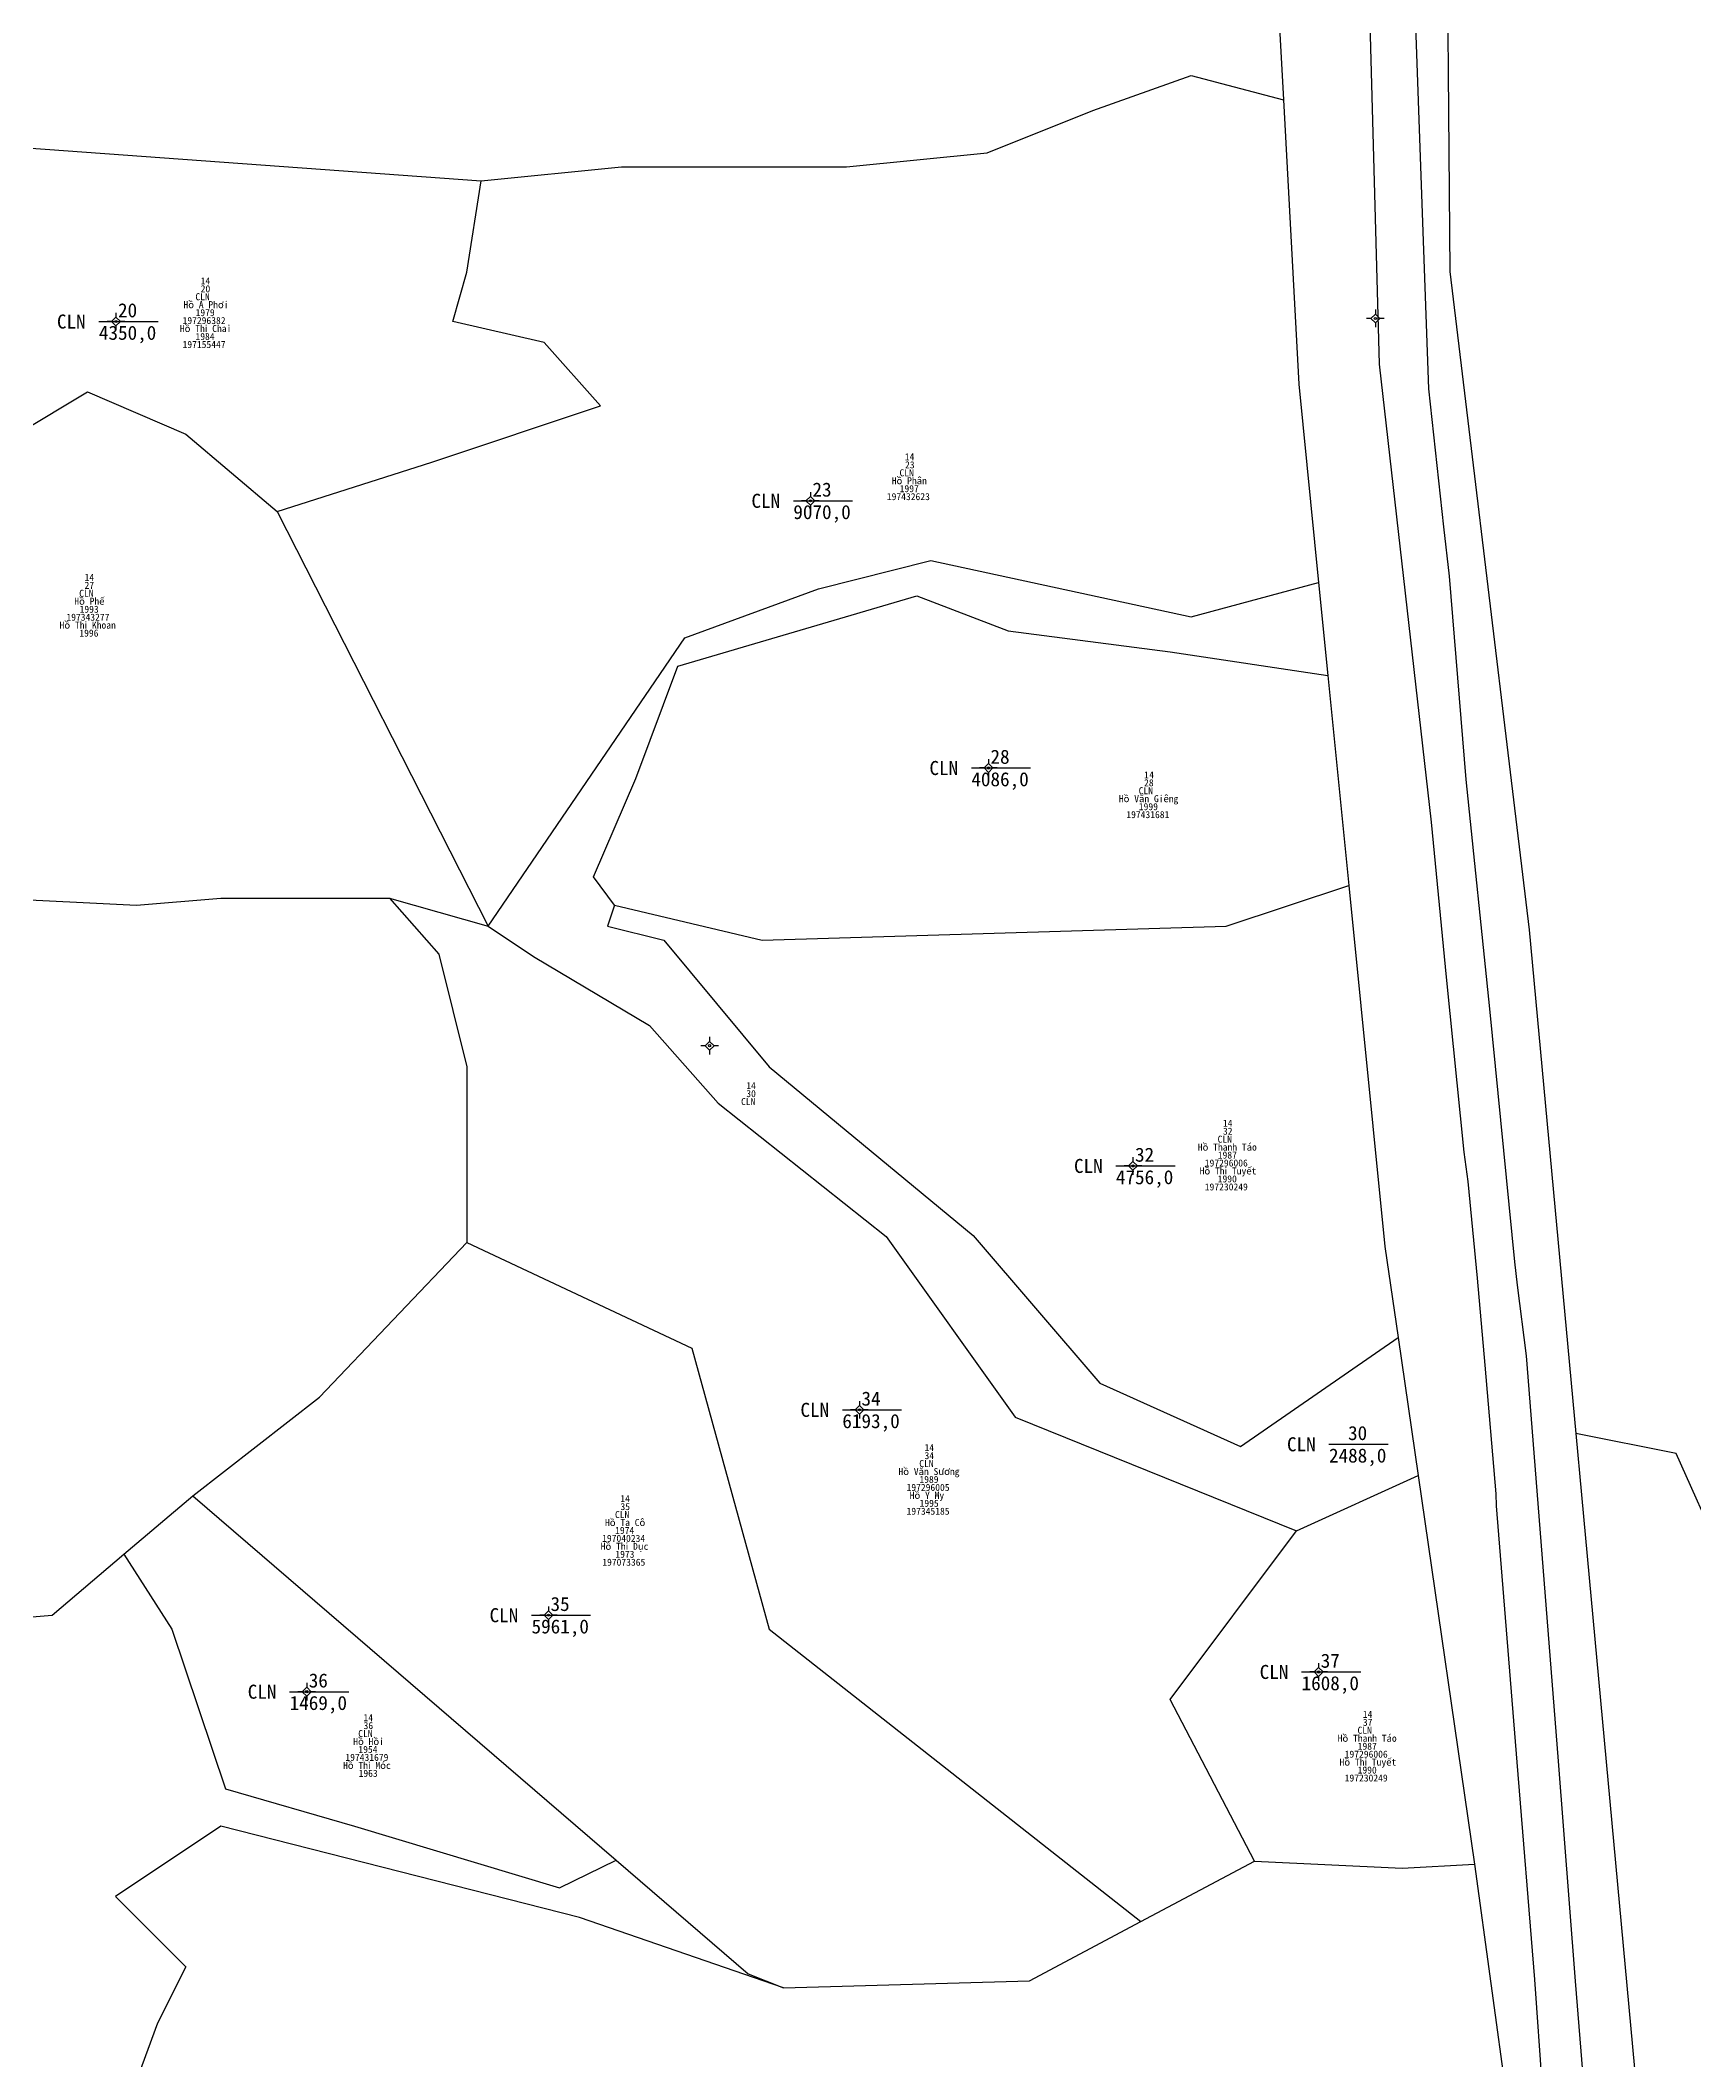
# Model space of a CAD drawing. Extents: x 552725 to 554329, y 1840125 to 1841713.
# Drawn here: x 553102.3 to 553337.5, y 1840586.8 to 1840874 of the extents above; entities that cross this region are included whole.
import ezdxf

# ---------------------------------------------------------------- set-up
doc = ezdxf.new("R2010")
doc.units = 0
for name, color, linetype in [('Level 10', 7, 'Continuous'), ('Level 11', 7, 'Continuous'), ('Level 13', 7, 'Continuous'), ('Level 17', 7, 'Continuous'), ('Level 2', 7, 'Continuous'), ('Level 22', 7, 'Continuous'), ('Level 23', 7, 'Continuous'), ('Level 4', 7, 'Continuous')]:
    doc.layers.add(name, color=color, linetype=linetype)

msp = doc.modelspace()

# ---------------------------------------------------------------- linework, layer by layer
at = {"layer": 'Level 10'}
for p, q in [((553136, 1840807), (553166, 1840748)), ((553152, 1840752), (553166, 1840748)), ((553281, 1840662), (553298.29, 1840669.86)), ((553114.21, 1840658.68), (553124, 1840667)), ((553124, 1840667), (553184.23, 1840615.16)), ((553258.84, 1840606.42), (553275, 1840615))]:
    msp.add_line(p, q, dxfattribs=at)
for points in [[(553165, 1840854), (553185, 1840856), (553217, 1840856), (553237, 1840858), (553252, 1840864), (553266, 1840869), (553279.12, 1840865.55)], [(553076, 1840807), (553065, 1840833), (553069, 1840861), (553165, 1840854)], [(553136, 1840807), (553158, 1840814), (553182, 1840822), (553174, 1840831), (553161, 1840834), (553163, 1840841), (553165, 1840854)], [(553076, 1840807), (553089, 1840812), (553109, 1840824), (553123, 1840818), (553136, 1840807)], [(553166, 1840748), (553194, 1840789), (553213, 1840796), (553229, 1840800), (553266, 1840792), (553284.14, 1840796.88)], [(553184, 1840751), (553181, 1840755), (553187, 1840769), (553193, 1840785), (553227, 1840795), (553240, 1840790), (553263, 1840787), (553285.46, 1840783.67)], [(553049, 1840766), (553071, 1840758), (553096, 1840752), (553116, 1840751), (553128, 1840752), (553152, 1840752)], [(553184, 1840751), (553205, 1840746), (553271, 1840748), (553288.44, 1840753.81)], [(553152, 1840752), (553159, 1840744), (553163, 1840728), (553163, 1840703)], [(553184, 1840751), (553183, 1840748), (553191, 1840746), (553206, 1840728), (553235, 1840704), (553253, 1840683), (553273, 1840674), (553295.45, 1840689.48)], [(553166, 1840748), (553172.44, 1840743.68), (553188.96, 1840733.88), (553198.75, 1840722.85), (553222.62, 1840703.87), (553240.98, 1840678.15), (553281, 1840662)], [(552987, 1840713), (552993, 1840705), (553011, 1840700), (553036, 1840683), (553051, 1840679), (553067, 1840671), (553092, 1840649), (553104, 1840650), (553114.21, 1840658.68)], [(553124, 1840667), (553142, 1840681), (553163, 1840703)], [(553163, 1840703), (553195, 1840688), (553206, 1840648), (553258.84, 1840606.42)], [(553335.16, 1840548.03), (553364, 1840565), (553374, 1840592), (553371, 1840624), (553348, 1840644), (553335, 1840673), (553320.71, 1840675.86)], [(553275, 1840615), (553263, 1840638), (553281, 1840662)], [(553114.21, 1840658.68), (553121, 1840648), (553128.67, 1840625.29), (553147, 1840620), (553176.18, 1840611.24), (553184.23, 1840615.16)], [(553208, 1840597), (553179, 1840607), (553128, 1840620), (553113, 1840610), (553123, 1840600), (553119, 1840592), (553108, 1840562), (553123, 1840554), (553154, 1840525), (553151, 1840501), (553170, 1840494), (553179, 1840485), (553193, 1840491), (553202, 1840488), (553214, 1840498), (553220, 1840505)], [(553184.23, 1840615.16), (553203, 1840599), (553208, 1840597)], [(553275, 1840615), (553296, 1840614), (553306.3, 1840614.61)], [(553208, 1840597), (553243, 1840598), (553258.84, 1840606.42)]]:
    msp.add_lwpolyline(points, dxfattribs=at)
at = {"layer": 'Level 11'}
for p, q in [((553292.21, 1840835.69), (553292.21, 1840835.06)), ((553112.45, 1840834), (553111.82, 1840834)), ((553113.07, 1840834.62), (553112.45, 1840834)), ((553112.45, 1840834), (553113.07, 1840833.38)), ((553113.07, 1840835.25), (553113.07, 1840834.62)), ((553113.7, 1840834), (553113.07, 1840834.62)), ((553113.07, 1840833.38), (553113.7, 1840834)), ((553113.07, 1840833.38), (553113.07, 1840832.75)), ((553114.32, 1840834), (553113.7, 1840834)), ((553291.58, 1840834.44), (553290.96, 1840834.44)), ((553292.21, 1840835.06), (553291.58, 1840834.44)), ((553291.58, 1840834.44), (553292.21, 1840833.81)), ((553292.83, 1840834.44), (553292.21, 1840835.06)), ((553292.21, 1840833.81), (553292.83, 1840834.44)), ((553292.21, 1840833.81), (553292.21, 1840833.19)), ((553293.46, 1840834.44), (553292.83, 1840834.44)), ((553211.85, 1840809.75), (553211.85, 1840809.12)), ((553211.22, 1840808.5), (553210.6, 1840808.5)), ((553211.85, 1840809.12), (553211.22, 1840808.5)), ((553211.22, 1840808.5), (553211.85, 1840807.88)), ((553212.47, 1840808.5), (553211.85, 1840809.12)), ((553211.85, 1840807.88), (553212.47, 1840808.5)), ((553211.85, 1840807.88), (553211.85, 1840807.25)), ((553213.1, 1840808.5), (553212.47, 1840808.5)), ((553236.55, 1840770.5), (553235.92, 1840770.5)), ((553237.17, 1840771.12), (553236.55, 1840770.5)), ((553236.55, 1840770.5), (553237.17, 1840769.88)), ((553237.17, 1840771.75), (553237.17, 1840771.12)), ((553237.8, 1840770.5), (553237.17, 1840771.12)), ((553237.17, 1840769.88), (553237.8, 1840770.5)), ((553237.17, 1840769.88), (553237.17, 1840769.25)), ((553238.42, 1840770.5), (553237.8, 1840770.5)), ((553197.51, 1840732.25), (553197.51, 1840731.62)), ((553196.89, 1840731), (553196.26, 1840731)), ((553197.51, 1840731.62), (553196.89, 1840731)), ((553196.89, 1840731), (553197.51, 1840730.38)), ((553198.14, 1840731), (553197.51, 1840731.62)), ((553197.51, 1840730.38), (553198.14, 1840731)), ((553197.51, 1840730.38), (553197.51, 1840729.75)), ((553198.76, 1840731), (553198.14, 1840731)), ((553257.73, 1840715.15), (553257.73, 1840714.53)), ((553257.1, 1840713.9), (553256.48, 1840713.9)), ((553257.73, 1840714.53), (553257.1, 1840713.9)), ((553257.1, 1840713.9), (553257.73, 1840713.28)), ((553258.35, 1840713.9), (553257.73, 1840714.53)), ((553257.73, 1840713.28), (553258.35, 1840713.9)), ((553257.73, 1840713.28), (553257.73, 1840712.65)), ((553258.98, 1840713.9), (553258.35, 1840713.9)), ((553218.82, 1840680.46), (553218.82, 1840679.83)), ((553218.2, 1840679.21), (553217.57, 1840679.21)), ((553218.82, 1840679.83), (553218.2, 1840679.21)), ((553218.2, 1840679.21), (553218.82, 1840678.58)), ((553219.45, 1840679.21), (553218.82, 1840679.83)), ((553218.82, 1840678.58), (553219.45, 1840679.21)), ((553218.82, 1840678.58), (553218.82, 1840677.96)), ((553220.07, 1840679.21), (553219.45, 1840679.21)), ((553173.97, 1840650), (553173.35, 1840650)), ((553174.6, 1840650.62), (553173.97, 1840650)), ((553173.97, 1840650), (553174.6, 1840649.38)), ((553174.6, 1840651.25), (553174.6, 1840650.62)), ((553175.22, 1840650), (553174.6, 1840650.62)), ((553174.6, 1840649.38), (553175.22, 1840650)), ((553174.6, 1840649.38), (553174.6, 1840648.75)), ((553175.85, 1840650), (553175.22, 1840650)), ((553284.14, 1840643.18), (553284.14, 1840642.55)), ((553140.2, 1840640.37), (553140.2, 1840639.75)), ((553283.52, 1840641.93), (553282.89, 1840641.93)), ((553284.14, 1840642.55), (553283.52, 1840641.93)), ((553283.52, 1840641.93), (553284.14, 1840641.3)), ((553284.77, 1840641.93), (553284.14, 1840642.55)), ((553284.14, 1840641.3), (553284.77, 1840641.93)), ((553284.14, 1840641.3), (553284.14, 1840640.68)), ((553285.39, 1840641.93), (553284.77, 1840641.93)), ((553139.57, 1840639.12), (553138.95, 1840639.12)), ((553140.2, 1840639.75), (553139.57, 1840639.12)), ((553139.57, 1840639.12), (553140.2, 1840638.5)), ((553140.82, 1840639.12), (553140.2, 1840639.75)), ((553140.2, 1840638.5), (553140.82, 1840639.12)), ((553140.2, 1840638.5), (553140.2, 1840637.87)), ((553141.45, 1840639.12), (553140.82, 1840639.12))]:
    msp.add_line(p, q, dxfattribs=at)
for centre in [(553113.07, 1840834), (553292.21, 1840834.44), (553211.85, 1840808.5), (553237.17, 1840770.5), (553197.51, 1840731), (553257.73, 1840713.9), (553218.82, 1840679.21), (553174.6, 1840650), (553284.14, 1840641.93), (553140.2, 1840639.12)]:
    msp.add_circle(centre, 0.15, dxfattribs=at)
at = {"layer": 'Level 13'}
for p, q in [((553110.64, 1840834), (553119.05, 1840834)), ((553209.42, 1840808.5), (553217.83, 1840808.5)), ((553234.74, 1840770.5), (553243.15, 1840770.5)), ((553255.3, 1840713.9), (553263.71, 1840713.9)), ((553216.39, 1840679.21), (553224.8, 1840679.21)), ((553285.6, 1840674.31), (553294.01, 1840674.31)), ((553172.18, 1840650), (553180.59, 1840650)), ((553281.71, 1840641.93), (553290.12, 1840641.93)), ((553137.77, 1840639.12), (553146.18, 1840639.12))]:
    msp.add_line(p, q, dxfattribs=at)
at = {"layer": 'Level 22'}
for points in [[(553289.1, 1840961.27), (553292.75, 1840827.92), (553300.14, 1840762.8), (553302.29, 1840740.77), (553304.78, 1840715.84), (553305.37, 1840711.71), (553306.69, 1840697.96), (553307.77, 1840685.58), (553309.32, 1840667.27), (553309.4, 1840665.54), (553312.34, 1840629.1), (553314.85, 1840598.18), (553315.95, 1840582.72)], [(553294.95, 1840959.97), (553298.85, 1840849.41), (553299.75, 1840824.42), (553301.92, 1840804.81), (553302.69, 1840797.77), (553305.09, 1840768.86), (553308.42, 1840736.25), (553312.02, 1840700.25), (553312.4, 1840696.94), (553313.65, 1840686.89), (553318.15, 1840629.88), (553320.65, 1840597.96), (553321.79, 1840583.32)]]:
    msp.add_lwpolyline(points, dxfattribs=at)
at = {"layer": 'Level 23'}
for p, q in [((553277.61, 1840893.36), (553279.12, 1840865.55)), ((553284.14, 1840796.88), (553285.46, 1840783.67)), ((553285.46, 1840783.67), (553288.44, 1840753.81)), ((553295.45, 1840689.48), (553298.29, 1840669.86)), ((553298.29, 1840669.86), (553306.3, 1840614.61)), ((553306.3, 1840614.61), (553312.15, 1840571.95))]:
    msp.add_line(p, q, dxfattribs=at)
for points in [[(553302.3, 1840903.54), (553302.8, 1840841.13), (553314.09, 1840747.47), (553320.71, 1840675.86)], [(553279.12, 1840865.55), (553281.32, 1840825.11), (553284.14, 1840796.88)], [(553288.44, 1840753.81), (553293.57, 1840702.45), (553295.45, 1840689.48)], [(553320.71, 1840675.86), (553331.49, 1840559.37), (553335.16, 1840548.03)]]:
    msp.add_lwpolyline(points, dxfattribs=at)

# ---------------------------------------------------------------- texts
at = {"layer": 'Level 13'}
for s, p in [('20', (553113.36, 1840834.6)), ('23', (553212.14, 1840809.1)), ('28', (553237.46, 1840771.1)), ('32', (553258.02, 1840714.5)), ('34', (553219.11, 1840679.81)), ('35', (553174.88, 1840650.6)), ('37', (553284.43, 1840642.53)), ('36', (553140.49, 1840639.72))]:
    msp.add_text(s, height=2, dxfattribs=at).set_placement(p)
msp.add_text('30', height=2, rotation=360, dxfattribs=at).set_placement((553288.32, 1840674.91))
at = {"layer": 'Level 17'}
for s, p in [('20', (553125.12, 1840838.16)), ('14', (553125.12, 1840839.29)), ('Hồ A Phơi', (553122.67, 1840835.9)), ('CLN', (553124.37, 1840837.03)), ('1979', (553124.39, 1840834.77)), ('Hồ Thị Chai', (553122.16, 1840832.51)), ('197296382', (553122.54, 1840833.64)), ('197155447', (553122.54, 1840830.24)), ('1984', (553124.38, 1840831.37)), ('CLN', (553224.52, 1840811.99)), ('14', (553225.27, 1840814.26)), ('23', (553225.31, 1840813.12)), ('Hồ Phân', (553223.42, 1840810.86)), ('1997', (553224.54, 1840809.73)), ('197432623', (553222.72, 1840808.6)), ('CLN', (553107.84, 1840794.85)), ('27', (553108.6, 1840795.98)), ('14', (553108.6, 1840797.11)), ('197343277', (553106.02, 1840791.45)), ('Hồ Phế', (553107.14, 1840793.72)), ('1993', (553107.89, 1840792.58)), ('Hồ Thị Khoan', (553105.05, 1840790.32)), ('1996', (553107.86, 1840789.19)), ('1', (553259.3, 1840769.03)), ('4', (553260.04, 1840769.03)), ('Hồ Văn Giêng', (553255.72, 1840765.64)), ('CLN', (553258.54, 1840766.77)), ('28', (553259.31, 1840767.9)), ('197431681', (553256.78, 1840763.37)), ('1999', (553258.56, 1840764.5)), ('CLN', (553201.98, 1840722.56)), ('30', (553202.73, 1840723.69)), ('14', (553202.73, 1840724.82)), ('CLN', (553269.77, 1840717.21)), ('32', (553270.53, 1840718.34)), ('14', (553270.52, 1840719.48)), ('Hồ Thanh Táo', (553266.95, 1840716.08)), ('1987', (553269.79, 1840714.95)), ('Hồ Thị Tuyết', (553267.21, 1840712.69)), ('197296006', (553267.94, 1840713.82)), ('1990', (553269.78, 1840711.56)), ('197230249', (553267.94, 1840710.42)), ('CLN', (553227.33, 1840671.07)), ('34', (553228.08, 1840672.2)), ('14', (553228.08, 1840673.34)), ('Hồ Văn Sương', (553224.37, 1840669.94)), ('1989', (553227.35, 1840668.81)), ('14', (553184.81, 1840666.09)), ('197296005', (553225.52, 1840667.68)), ('Hồ Y My', (553225.97, 1840666.55)), ('1995', (553227.37, 1840665.42)), ('Hồ Ta Cô', (553182.63, 1840662.69)), ('CLN', (553184.05, 1840663.82)), ('35', (553184.83, 1840664.95)), ('197345185', (553225.52, 1840664.29)), ('Hồ Thị Dục', (553182.02, 1840659.3)), ('197040234', (553182.22, 1840660.43)), ('1974', (553184.07, 1840661.56)), ('197073365', (553182.24, 1840657.04)), ('1973', (553184.1, 1840658.17)), ('36', (553148.29, 1840633.8)), ('14', (553148.28, 1840634.93)), ('37', (553290.43, 1840634.27)), ('14', (553290.42, 1840635.4)), ('Hồ Hồi', (553146.82, 1840631.54)), ('CLN', (553147.53, 1840632.67)), ('Hồ Thanh Táo', (553286.85, 1840632)), ('CLN', (553289.67, 1840633.14)), ('1987', (553289.69, 1840630.87)), ('Hồ Thị Móc', (553145.37, 1840628.14)), ('197431679', (553145.7, 1840629.28)), ('1954', (553147.55, 1840630.41)), ('Hồ Thị Tuyết', (553287.11, 1840628.61)), ('197296006', (553287.84, 1840629.74)), ('1963', (553147.58, 1840627.01)), ('197230249', (553287.84, 1840626.35)), ('1990', (553289.68, 1840627.48))]:
    msp.add_text(s, height=1, dxfattribs=at).set_placement(p)
at = {"layer": 'Level 2'}
for p in [(553104.68, 1840833), (553203.46, 1840807.5), (553228.78, 1840769.5), (553249.34, 1840712.9), (553210.43, 1840678.21), (553166.21, 1840649), (553275.75, 1840640.93), (553131.81, 1840638.12)]:
    msp.add_text('CLN', height=2, dxfattribs=at).set_placement(p)
msp.add_text('CLN', height=2, rotation=360, dxfattribs=at).set_placement((553279.64, 1840673.31))
at = {"layer": 'Level 4'}
for s, p in [('4350,0', (553110.64, 1840831.4)), ('9070,0', (553209.42, 1840805.9)), ('4086,0', (553234.74, 1840767.9)), ('4756,0', (553255.3, 1840711.3)), ('6193,0', (553216.39, 1840676.61)), ('5961,0', (553172.18, 1840647.4)), ('1608,0', (553281.71, 1840639.33)), ('1469,0', (553137.77, 1840636.52))]:
    msp.add_text(s, height=2, dxfattribs=at).set_placement(p)
msp.add_text('2488,0', height=2, rotation=360, dxfattribs=at).set_placement((553285.61, 1840671.71))

doc.saveas('drawing.dxf')
